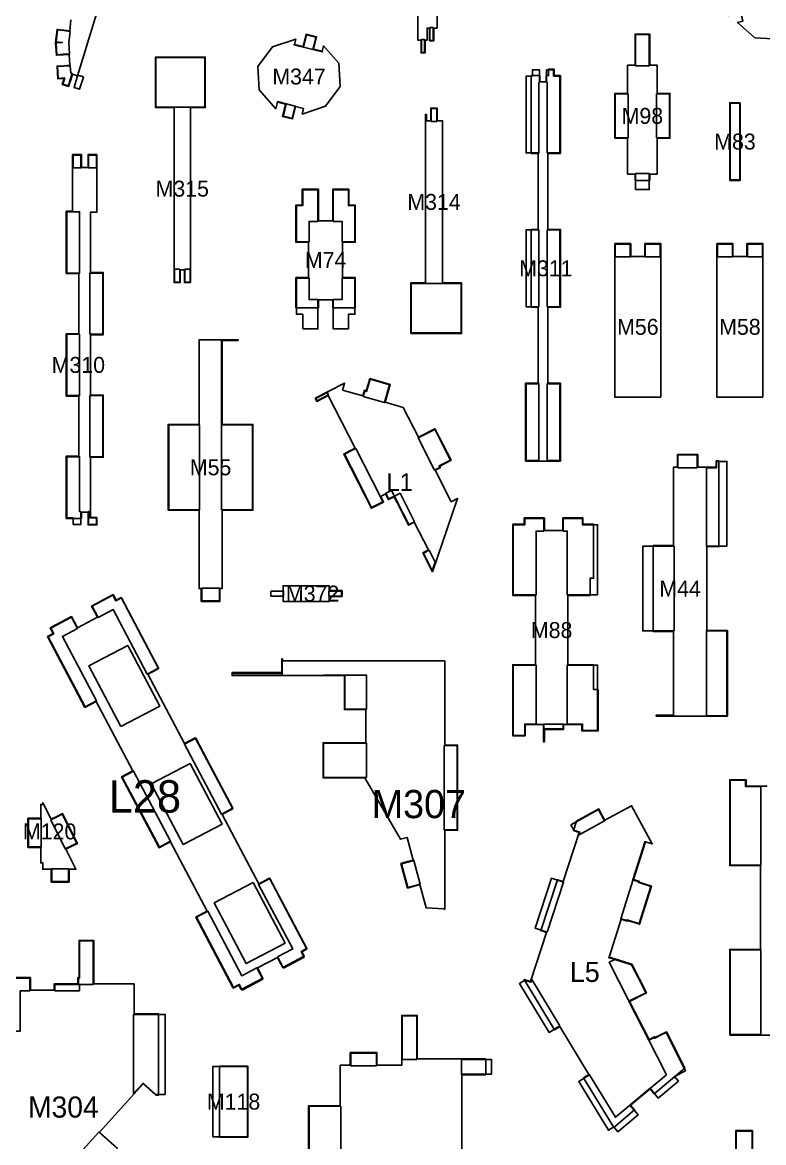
# Model space of a CAD drawing. Header units: millimetres. Extents: x 0 to 500, y 0 to 700.
# Drawn here: x 120.1 to 236.3, y 348.2 to 523.8 of the extents above; entities that cross this region are included whole.
import ezdxf
from ezdxf.enums import TextEntityAlignment as Align

# ---------------------------------------------------------------- set-up
doc = ezdxf.new("R2010")
doc.units = ezdxf.units.MM
doc.layers.add('CORTE', color=1, linetype='Continuous')
doc.layers.add('GRABADO', color=5, linetype='Continuous')

msp = doc.modelspace()

# ---------------------------------------------------------------- linework, layer by layer
at = {"layer": 'CORTE'}
for points in [[(183.93, 520.89), (183.93, 522.89), (183.55, 522.89), (183.55, 521), (183.25, 521), (183.25, 519), (182.61, 519), (182.61, 521), (182.11, 521), (182.11, 521.96), (182.11, 528.06), (181.44, 528.06), (181.44, 540.37), (179, 540.37), (179, 551.11), (184.27, 551.11), (184.27, 528.53), (185.13, 528.53), (185.13, 522.89), (184.6, 522.89), (184.6, 520.89), (183.93, 520.89)], [(161.17, 510.05), (161.17, 510.05), (161.39, 510.96), (160.13, 511.27), (159.88, 510.24), (157.23, 513.2), (157.05, 516.88), (159.33, 519.95), (162.98, 521.17), (162.77, 520.31), (164.12, 519.98), (164.6, 521.92), (166.24, 521.52), (165.99, 520.47), (165.77, 519.57), (167.12, 519.24), (167.33, 520.09), (169.75, 517.38), (169.93, 513.7), (167.65, 510.63), (164, 509.41), (164.21, 510.26), (162.95, 510.57), (162.47, 508.63), (160.92, 509.01), (161.17, 510.05)], [(216.16, 500), (215, 500), (215, 505.61), (213, 505.61), (213, 512.63), (215, 512.63), (215, 517.05), (216.16, 517.05), (216.16, 521.93), (218.47, 521.93), (218.47, 517.05), (219.63, 517.05), (219.63, 512.63), (221.63, 512.63), (221.63, 505.61), (219.63, 505.61), (219.63, 500), (218.47, 500), (218.47, 499), (216.16, 499), (216.16, 500)], [(146.49, 510.42), (146.49, 483), (145.53, 483), (145.53, 485), (144.86, 485), (144.86, 483), (143.9, 483), (143.9, 484.57), (143.9, 510.42), (141, 510.42), (141, 518.34), (148.8, 518.34), (148.8, 510.42), (146.49, 510.42)], [(200.65, 455), (199, 455), (199, 467.21), (200.01, 467.21), (200.08, 467.21), (201, 467.21), (201, 479.11), (199.89, 479.11), (199.89, 491.32), (201, 491.32), (201, 503.23), (200.08, 503.23), (199.89, 503.23), (199.89, 515.43), (201.26, 515.43), (201.26, 514.43), (202.21, 514.43), (202.21, 515.43), (202.61, 515.43), (202.61, 516.43), (203.47, 516.43), (203.47, 515.43), (204.47, 515.43), (204.47, 503.23), (202.47, 503.23), (202.47, 491.32), (204.47, 491.32), (204.47, 479.11), (202.47, 479.11), (202.47, 467.21), (204.47, 467.21), (204.47, 455), (200.65, 455), (200.65, 455)], [(232.65, 511.18), (232.65, 499), (231, 499), (231, 511.18), (232.65, 511.18)], [(181, 475), (181, 482.92), (183.31, 482.92), (183.31, 509.34), (183.46, 509.34), (183.46, 508.34), (184.15, 508.34), (184.15, 510.34), (185.14, 510.34), (185.14, 508.34), (185.99, 508.34), (185.99, 482.92), (188.96, 482.92), (188.96, 475), (181, 475)], [(130.8, 474.8), (130.8, 465.35), (131.72, 465.35), (132.8, 465.35), (132.8, 455.6), (131.72, 455.6), (130.8, 455.6), (130.8, 446.15), (131.8, 446.15), (131.8, 445), (130.43, 445), (130.43, 446.08), (130.43, 447), (129.37, 447), (129.37, 446), (127, 446), (127, 455.75), (128.08, 455.75), (129, 455.75), (129, 465.2), (128.08, 465.2), (127, 465.2), (127, 474.95), (128.01, 474.95), (128.08, 474.95), (129, 474.95), (129, 484.41), (128.08, 484.41), (127, 484.41), (127, 494.16), (128, 494.16), (128, 501.4), (128, 501.4), (128, 503.05), (129.37, 503.05), (129.37, 501.97), (129.37, 501.05), (130.43, 501.05), (130.43, 501.97), (130.43, 503.05), (131.8, 503.05), (131.8, 501.47), (131.8, 494.01), (130.8, 494.01), (130.8, 484.56), (131.72, 484.56), (132.8, 484.56), (132.8, 474.8), (131.72, 474.8), (130.8, 474.8)], [(163, 483.78), (165, 483.78), (165, 489.31), (163, 489.31), (163, 495.14), (164, 495.14), (164, 497.62), (166.54, 497.62), (166.54, 492.66), (168.77, 492.66), (168.77, 497.62), (171.31, 497.62), (171.31, 495.14), (172.31, 495.14), (172.31, 489.31), (170.31, 489.31), (170.31, 483.78), (172.31, 483.78), (172.31, 479), (168.77, 479), (168.77, 480.26), (166.54, 480.26), (166.54, 479), (163, 479), (163, 483.78)], [(220.2, 465), (213, 465), (213, 489.09), (215.5, 489.09), (215.5, 487.09), (217.7, 487.09), (217.7, 489.09), (220.2, 489.09), (220.2, 465)], [(236.2, 465), (229, 465), (229, 489.09), (231.5, 489.09), (231.5, 487.09), (233.7, 487.09), (233.7, 489.09), (236.2, 489.09), (236.2, 465)], [(153.85, 447.29), (153.85, 447.29), (151.43, 447.29), (151.43, 435), (151.09, 435), (151.09, 433), (148.17, 433), (148.17, 435), (147.83, 435), (147.83, 447.29), (143, 447.29), (143, 460.74), (147.83, 460.74), (147.83, 474.03), (153.93, 474.03), (153.93, 473.88), (151.43, 473.88), (151.43, 460.74), (156.26, 460.74), (156.26, 447.29), (153.85, 447.29)], [(174.59, 467.94), (177.78, 467.02), (176.97, 464.22), (179.83, 463.39), (182.2, 458.75), (184.8, 460.08), (187.32, 455.12), (186.44, 454.67), (185.54, 454.22), (185.66, 453.97), (184.85, 453.56), (187.36, 448.63), (188.35, 449.14), (184.39, 437.65), (182.88, 440.61), (183.77, 441.07), (181.56, 445.4), (180.67, 444.94), (178.85, 448.52), (178.85, 448.52), (178.39, 449.41), (177.51, 448.96), (177.05, 449.85), (176.3, 449.46), (176.75, 448.57), (174.84, 447.6), (170.5, 456.11), (170.88, 456.31), (171.45, 456.6), (172.28, 457.02), (168.07, 465.27), (167.25, 464.85), (166.29, 464.36), (166.04, 464.86), (170.63, 467.2), (170.32, 466.14), (173.5, 465.22), (173.76, 466.1), (174.04, 466.02), (174.32, 466.99), (174.59, 467.94)], [(219.45, 415), (219.45, 415.15), (222.21, 415.15), (222.21, 428.29), (219, 428.29), (219, 441.74), (222.21, 441.74), (222.21, 454.03), (222.79, 454.03), (222.79, 456.03), (225.98, 456.03), (225.98, 454.03), (228.88, 454.03), (228.88, 455.03), (229.3, 455.03), (229.3, 441.59), (227.43, 441.59), (227.43, 428.44), (229.23, 428.44), (230.63, 428.44), (230.63, 415), (228.15, 415), (219.45, 415)], [(201.81, 413.7), (198.94, 413.7), (198.94, 411.93), (197, 411.93), (197, 423.08), (200.58, 423.08), (200.58, 433.94), (197, 433.94), (197, 445.1), (198.79, 445.1), (198.79, 446.1), (201.96, 446.1), (201.96, 444.1), (204.82, 444.1), (204.82, 446.1), (207.99, 446.1), (207.99, 445.1), (209.66, 445.1), (209.66, 436.64), (209.11, 436.64), (209.11, 433.94), (205.61, 433.94), (205.61, 423.08), (209.66, 423.08), (209.66, 419.18), (210.37, 419.18), (210.37, 412.7), (207.84, 412.7), (207.84, 413.7), (204.97, 413.7), (204.97, 412.93), (201.96, 412.93), (201.96, 411), (201.81, 411), (201.81, 413.7)], [(124.94, 427.96), (124.47, 428.85), (127.85, 430.63), (128.79, 428.87), (131.9, 430.51), (131.47, 431.33), (130.97, 432.28), (134.35, 434.07), (134.81, 433.18), (135.6, 433.6), (141.48, 422.47), (140.63, 422.02), (139.81, 421.59), (145.56, 410.73), (147.22, 411.61), (153.11, 400.48), (152.3, 400.05), (152.3, 400.05), (151.44, 399.6), (157.18, 388.74), (158.85, 389.62), (164.73, 378.49), (163.95, 378.08), (164.32, 377.39), (160.94, 375.6), (160.68, 376.09), (160.68, 376.09), (160.1, 377.18), (156.99, 375.53), (157.82, 373.95), (154.44, 372.17), (154.07, 372.86), (153.19, 372.39), (147.31, 383.52), (148.26, 384.02), (149.08, 384.45), (143.33, 395.31), (142.51, 394.88), (142.12, 394.67), (141.56, 394.38), (135.68, 405.51), (137.45, 406.44), (131.71, 417.3), (130.89, 416.87), (129.94, 416.37), (124.05, 427.49), (124.94, 427.96)], [(170.24, 433.77), (168.24, 433.77), (168.24, 433), (161, 433), (161, 435.46), (168.24, 435.46), (168.24, 434.69), (170.24, 434.69), (170.24, 433.77)], [(135.57, 413.38), (141.65, 416.6), (136.63, 426.09), (130.55, 422.88), (135.57, 413.38)], [(172.44, 405.34), (172.44, 405.34), (170.43, 405.34), (169.69, 405.34), (167.25, 405.34), (167.25, 410.83), (170.51, 410.83), (173.98, 410.83), (173.98, 416.03), (171.69, 416.03), (170.61, 416.03), (170.61, 421.37), (169.69, 421.37), (167.32, 421.37), (153, 421.37), (153, 421.83), (160.77, 421.83), (160.77, 423.99), (160.92, 423.99), (160.92, 423.68), (186.34, 423.68), (186.34, 410.47), (187.26, 410.47), (188.34, 410.47), (188.34, 397.12), (187.26, 397.12), (186.34, 397.12), (186.34, 384.71), (186.2, 384.83), (183.42, 384.97), (182.44, 388.6), (181.55, 388.35), (180.51, 388.07), (179.47, 391.92), (180.51, 392.2), (181.4, 392.44), (180.44, 396), (179.42, 395.72), (173.82, 405.34), (172.44, 405.34)], [(146.42, 407.59), (140.33, 404.38), (145.35, 394.88), (151.44, 398.1), (146.42, 407.59)], [(123.33, 401.18), (123.33, 401.43), (124.62, 398.84), (125.44, 399.25), (126.41, 399.73), (128.74, 395.04), (127.78, 394.56), (126.95, 394.15), (128.52, 391), (127.44, 391), (127.44, 389), (124.64, 389), (124.64, 391), (123.33, 391), (123.33, 392.01), (123, 392.01), (123, 394.43), (121, 394.43), (121, 399), (123, 399), (123, 401.18), (123.33, 401.18)], [(215.46, 354.02), (216.09, 353.27), (212.82, 350.54), (208.1, 358.32), (208.94, 358.83), (204.37, 366.36), (203.53, 365.86), (198.76, 373.74), (199.79, 373.4), (202.3, 381.09), (201.38, 381.39), (203.98, 389.37), (204.91, 389.07), (207.42, 396.76), (206.49, 397.06), (206.98, 398.57), (210.47, 400.46), (210.98, 399.51), (211.42, 398.7), (215.61, 400.97), (218.86, 394.98), (217.8, 395.31), (215.94, 389.38), (216.87, 389.08), (216.83, 388.96), (217.73, 388.68), (217.75, 388.67), (218.74, 388.36), (216.86, 382.39), (215.85, 382.71), (214.95, 383), (214.91, 382.87), (213.98, 383.16), (212.11, 377.23), (212.99, 376.95), (215.67, 376.11), (217.95, 371.63), (215.3, 370.28), (218.35, 364.3), (219.22, 364.74), (219.28, 364.61), (220.13, 365.05), (221.07, 365.52), (223.97, 359.84), (219.14, 355.81), (218.51, 356.56), (215.46, 354.02)], [(156.28, 388.94), (150.19, 385.72), (155.21, 376.23), (161.3, 379.44), (156.28, 388.94)], [(153.44, 349), (153.44, 349), (152.81, 349), (152.81, 349), (152.69, 349), (151.41, 349), (151.41, 349), (151, 349), (151, 360.16), (152.81, 360.16), (152.81, 360.16), (155.46, 360.16), (155.46, 349), (153.44, 349)]]:
    msp.add_lwpolyline(points, close=True, dxfattribs=at)
for points in [[(136.11, 539.49), (128.77, 515.42), (127.98, 515.66), (127.71, 514.77), (127.48, 514.02), (127.39, 513.74), (126.37, 514.05), (126.66, 514.98), (125.69, 514.92), (125.56, 516.92), (126.64, 516.99), (127.56, 517.05), (127.45, 518.76), (126.53, 518.7), (125.45, 518.63), (125.33, 520.64), (125.57, 520.65), (125.33, 520.68), (125.56, 522.68), (126.61, 522.56), (126.63, 522.55), (127.55, 522.45), (127.74, 524.15)], [(237.83, 521.2), (234.95, 521.34), (232.24, 523.77), (233.08, 523.97), (232.75, 525.33), (231.85, 525.1), (231.1, 524.92), (230.81, 524.85), (230.4, 526.49), (230.7, 526.56), (230.7, 526.56), (232.35, 526.97), (232.01, 528.32), (231.16, 528.11), (232.37, 531.76), (235.44, 534.04), (239.13, 533.86)], [(243.4, 365), (233.57, 365), (231, 365), (231, 378.44), (231, 378.44), (235.83, 378.44), (235.83, 391.59), (231, 391.59), (231, 405.03), (233.56, 405.03), (233.56, 404.03), (236.88, 404.03)], [(117.35, 374.04), (121.39, 374.04), (121.39, 372.96), (121.39, 372.04), (125.13, 372.04), (125.13, 373.04), (128.82, 373.04), (128.82, 374.04), (129.02, 374.04), (129.02, 379.86), (131.32, 379.86), (131.32, 373.04), (137.64, 373.04), (137.64, 368.34), (140.05, 368.34), (141.48, 368.34), (141.48, 355.61), (141.02, 355.61), (139.06, 357.38), (132.22, 349.81), (133.6, 348.56), (135.01, 347.28)], [(165, 346.43), (165, 353.93), (167.55, 353.93), (169.95, 353.93), (169.95, 360.28), (171.51, 360.28), (171.51, 361.2), (171.51, 362.28), (175.7, 362.28), (175.7, 361.2), (175.7, 360.28), (179.58, 360.28), (179.58, 368.1), (182.01, 368.1), (182.01, 361.28), (192.75, 361.28), (192.75, 358.79), (191.3, 358.79), (191.3, 358.79), (189.01, 358.79), (189.01, 344)], [(231.95, 343.21), (231.95, 350.03), (234.57, 350.03), (234.57, 348.82), (234.57, 343.14)]]:
    msp.add_lwpolyline(points, dxfattribs=at)
at = {"layer": 'GRABADO'}
for points in [[(125.41, 520.57), (126.4, 520.63), (125.41, 520.75), (125.63, 522.6), (126.6, 522.48), (126.62, 522.48), (127.61, 522.36), (127.41, 520.61), (127.52, 518.84), (126.52, 518.78), (125.52, 518.71), (125.41, 520.57)], [(166.15, 521.46), (165.91, 520.49), (165.68, 519.52), (167.17, 519.15), (162.68, 520.26), (164.18, 519.89), (164.66, 521.83), (166.15, 521.46)], [(184.53, 522.96), (184.53, 521.96), (184.53, 520.96), (184, 520.96), (184, 521.96), (184, 522.96), (184.53, 522.96)], [(218.39, 521.86), (218.39, 519.41), (218.39, 516.97), (216.23, 516.97), (216.23, 519.41), (216.23, 521.86), (218.39, 521.86)], [(182.68, 519.07), (182.68, 520.07), (182.68, 521.07), (183.18, 521.07), (183.18, 520.07), (183.18, 519.07), (182.68, 519.07)], [(148.72, 510.49), (146.42, 510.49), (145.9, 510.49), (144.31, 510.49), (144.11, 510.49), (143.97, 510.49), (141.7, 510.49), (141.07, 510.49), (141.07, 518.26), (141.7, 518.26), (143.97, 518.26), (144.11, 518.26), (144.31, 518.26), (145.9, 518.26), (146.42, 518.26), (148.72, 518.26), (148.72, 510.49)], [(125.64, 516.85), (126.64, 516.92), (127.64, 516.98), (127.71, 515.82), (127.93, 515.75), (127.63, 514.79), (127.41, 514.05), (127.34, 513.84), (126.47, 514.1), (126.76, 515.06), (125.76, 515), (125.64, 516.85)], [(201.08, 514.36), (201.08, 503.3), (200.08, 503.3), (199.08, 503.3), (199.08, 515.36), (200.08, 515.36), (200.08, 516.36), (201.18, 516.36), (201.18, 515.36), (201.18, 514.36), (201.08, 514.36)], [(204.39, 503.3), (203.39, 503.3), (202.39, 503.3), (202.39, 514.36), (202.29, 514.36), (202.29, 515.36), (202.29, 516.36), (203.39, 516.36), (203.39, 515.36), (204.39, 515.36), (204.39, 503.3)], [(129.68, 515.22), (129.53, 514.74), (129.53, 514.74), (129.38, 514.26), (129.09, 513.3), (128.22, 513.57), (128.44, 514.29), (128.51, 514.53), (128.8, 515.48), (129.68, 515.22)], [(161.01, 509.07), (161.25, 510.04), (161.25, 510.04), (161.49, 511.01), (160.08, 511.36), (162.89, 510.66), (162.41, 508.72), (161.69, 508.9), (161.01, 509.07)], [(213.07, 512.55), (214.07, 512.55), (215.07, 512.55), (215.07, 505.69), (214.07, 505.69), (213.07, 505.69), (213.07, 512.55)], [(221.55, 505.69), (220.55, 505.69), (219.55, 505.69), (219.55, 512.55), (220.55, 512.55), (221.55, 512.55), (221.55, 505.69)], [(232.58, 499.08), (231.58, 499.08), (231.53, 499.08), (231.08, 499.08), (231.08, 511.11), (231.49, 511.11), (231.58, 511.11), (232.58, 511.11), (232.58, 499.08)], [(185.07, 510.26), (185.07, 509.26), (185.07, 508.26), (184.22, 508.26), (184.22, 509.26), (184.22, 510.26), (185.07, 510.26)], [(128.08, 500.97), (128.08, 501.47), (128.08, 501.47), (128.08, 502.97), (129.29, 502.97), (129.29, 501.97), (129.29, 500.97), (128.08, 500.97)], [(131.72, 501.47), (131.72, 501.47), (131.72, 500.97), (130.51, 500.97), (130.51, 501.97), (130.51, 502.97), (131.72, 502.97), (131.72, 501.47)], [(216.23, 497.57), (216.23, 498.82), (216.23, 500.08), (218.39, 500.08), (218.39, 498.82), (218.39, 497.57), (216.23, 497.57)], [(163.07, 495.06), (164.07, 495.06), (164.07, 497.54), (166.46, 497.54), (166.46, 495.06), (166.46, 492.58), (165.07, 492.58), (165.07, 489.38), (164.07, 489.38), (163.07, 489.38), (163.07, 495.06)], [(171.24, 497.54), (171.24, 495.06), (172.24, 495.06), (172.24, 489.38), (171.24, 489.38), (170.24, 489.38), (170.24, 492.58), (168.85, 492.58), (168.85, 495.06), (168.85, 497.54), (171.24, 497.54)], [(127.08, 494.08), (128.08, 494.08), (129.08, 494.08), (129.08, 484.48), (128.08, 484.48), (127.08, 484.48), (127.08, 494.08)], [(201.08, 479.19), (199.08, 479.19), (199.08, 485.22), (199.08, 491.24), (201.08, 491.24), (201.08, 479.19)], [(204.39, 479.19), (203.39, 479.19), (202.39, 479.19), (202.39, 491.24), (203.39, 491.24), (204.39, 491.24), (204.39, 479.19)], [(213.07, 487.02), (213.07, 487.52), (213.07, 488.02), (213.07, 489.02), (215.42, 489.02), (215.42, 488.02), (215.42, 487.02), (213.07, 487.02)], [(217.77, 487.02), (217.77, 488.02), (217.77, 489.02), (220.12, 489.02), (220.12, 488.02), (220.12, 487.52), (220.12, 487.02), (217.77, 487.02)], [(229.08, 487.02), (229.08, 487.52), (229.08, 488.02), (229.08, 489.02), (231.42, 489.02), (231.42, 488.02), (231.42, 487.02), (229.08, 487.02)], [(233.77, 487.02), (233.77, 488.02), (233.77, 489.02), (236.12, 489.02), (236.12, 488.02), (236.12, 487.52), (236.12, 487.02), (233.77, 487.02)], [(143.97, 484.57), (143.97, 484.57), (143.97, 485.07), (144.79, 485.07), (144.79, 484.07), (144.79, 483.07), (143.97, 483.07), (143.97, 484.57)], [(146.42, 485.07), (146.42, 484.57), (146.42, 484.07), (146.42, 483.07), (145.6, 483.07), (145.6, 484.07), (145.6, 485.07), (146.42, 485.07)], [(132.72, 474.88), (131.72, 474.88), (130.72, 474.88), (130.72, 484.48), (131.72, 484.48), (132.72, 484.48), (132.72, 474.88)], [(164.07, 475.71), (164.07, 478.02), (163.07, 478.02), (163.07, 483.7), (164.07, 483.7), (165.07, 483.7), (165.07, 480.33), (166.46, 480.33), (166.46, 478.02), (166.46, 475.71), (164.07, 475.71)], [(168.85, 475.71), (168.85, 478.02), (168.85, 480.33), (170.24, 480.33), (170.24, 483.7), (171.24, 483.7), (172.24, 483.7), (172.24, 478.02), (171.24, 478.02), (171.24, 475.71), (168.85, 475.71)], [(185.91, 482.84), (188.88, 482.84), (188.88, 475.08), (185.91, 475.08), (185.69, 475.08), (184.06, 475.08), (183.38, 475.08), (181.07, 475.08), (181.07, 482.84), (183.38, 482.84), (184.06, 482.84), (185.69, 482.84), (185.91, 482.84)], [(127.08, 474.88), (128.01, 474.88), (128.08, 474.88), (129.08, 474.88), (129.08, 465.28), (128.08, 465.28), (127.08, 465.28), (127.08, 474.88)], [(156.19, 454.02), (156.19, 447.37), (153.77, 447.37), (153.77, 447.37), (151.36, 447.37), (151.36, 473.96), (151.36, 460.66), (156.19, 460.66), (156.19, 454.02)], [(176.09, 467.43), (177.69, 466.97), (176.88, 464.17), (173.55, 465.13), (173.81, 466.01), (174.09, 465.93), (174.39, 466.97), (174.64, 467.85), (176.09, 467.43)], [(168.1, 465.37), (167.21, 464.92), (166.32, 464.46), (166.14, 464.82), (167.92, 465.73), (168.1, 465.37)], [(201.08, 455.08), (200.58, 455.08), (200.58, 455.08), (199.08, 455.08), (199.08, 467.13), (200.01, 467.13), (200.08, 467.13), (201.08, 467.13), (201.08, 455.08)], [(204.39, 455.08), (203.39, 455.08), (202.89, 455.08), (202.39, 455.08), (202.39, 467.13), (203.39, 467.13), (204.39, 467.13), (204.39, 455.08)], [(132.72, 461.25), (132.72, 455.68), (131.72, 455.68), (130.72, 455.68), (130.72, 465.28), (131.72, 465.28), (132.72, 465.28), (132.72, 461.25)], [(143.07, 460.66), (145.49, 460.66), (147.9, 460.66), (147.9, 447.37), (145.49, 447.37), (143.07, 447.37), (143.07, 460.66)], [(184.87, 459.77), (187.22, 455.16), (186.41, 454.74), (185.44, 454.25), (185.56, 454.01), (184.75, 453.59), (182.17, 458.65), (184.76, 459.97), (184.87, 459.77)], [(176.2, 449.5), (176.2, 449.5), (176.65, 448.61), (174.87, 447.7), (171.64, 454.04), (170.6, 456.08), (170.91, 456.24), (171.49, 456.53), (172.38, 456.99), (176.2, 449.5)], [(128.08, 445.08), (128.08, 446.08), (127.08, 446.08), (127.08, 455.68), (128.08, 455.68), (129.08, 455.68), (129.08, 447.08), (129.29, 447.08), (129.29, 446.08), (129.29, 445.08), (128.08, 445.08)], [(222.87, 453.96), (222.87, 454.96), (222.87, 455.96), (225.91, 455.96), (225.91, 454.96), (225.91, 453.96), (222.87, 453.96)], [(230.55, 441.66), (228.95, 441.66), (227.36, 441.66), (227.36, 453.96), (228.95, 453.96), (228.95, 454.96), (230.55, 454.96), (230.55, 441.66)], [(177.97, 450.4), (178.43, 449.51), (177.54, 449.06), (177.08, 449.95), (177.97, 450.4)], [(179.32, 449.96), (181.59, 445.5), (180.7, 445.05), (178.88, 448.62), (178.88, 448.62), (178.43, 449.51), (179.32, 449.96)], [(131.72, 445.08), (130.51, 445.08), (130.51, 446.08), (130.51, 447.08), (130.72, 447.08), (130.72, 446.08), (131.72, 446.08), (131.72, 445.08)], [(197.07, 445.02), (198.87, 445.02), (198.87, 446.02), (201.88, 446.02), (201.88, 445.02), (201.88, 444.02), (200.66, 444.02), (200.66, 434.01), (198.87, 434.01), (197.07, 434.01), (197.07, 445.02)], [(210.3, 434.01), (207.91, 434.01), (205.53, 434.01), (205.53, 444.02), (204.9, 444.02), (204.9, 445.02), (204.9, 446.02), (207.91, 446.02), (207.91, 445.02), (210.3, 445.02), (210.3, 434.01)], [(184.83, 439.16), (184.38, 437.84), (182.98, 440.58), (183.87, 441.03), (184.83, 439.16)], [(222.28, 428.37), (219.82, 428.37), (217.36, 428.37), (217.36, 441.66), (219.82, 441.66), (222.28, 441.66), (222.28, 428.37)], [(134.32, 433.97), (134.78, 433.08), (135.67, 433.55), (141.48, 422.56), (140.6, 422.09), (139.71, 421.62), (134.37, 431.73), (132, 430.48), (131.54, 431.36), (131.07, 432.25), (134.32, 433.97)], [(148.25, 433.07), (148.25, 434.07), (148.25, 435.07), (151.01, 435.07), (151.01, 434.07), (151.01, 433.07), (148.25, 433.07)], [(159.07, 434.61), (160.07, 434.61), (161.07, 434.61), (161.07, 433.84), (160.07, 433.84), (159.07, 433.84), (159.07, 434.61)], [(170.17, 433.84), (169.17, 433.84), (168.17, 433.84), (168.17, 434.61), (169.17, 434.61), (170.17, 434.61), (170.17, 433.84)], [(124.16, 427.46), (125.04, 427.93), (124.57, 428.81), (127.82, 430.53), (128.75, 428.76), (126.39, 427.51), (131.74, 417.4), (130.85, 416.94), (129.97, 416.47), (124.16, 427.46)], [(230.55, 415.07), (228.15, 415.07), (228.15, 415.07), (227.36, 415.07), (227.36, 428.37), (228.95, 428.37), (230.55, 428.37), (230.55, 415.07)], [(160.84, 423.92), (160.84, 423.61), (160.84, 421.44), (153.08, 421.44), (153.08, 421.75), (160.84, 421.75), (160.84, 423.92), (160.84, 423.92)], [(197.07, 412), (197.07, 423.01), (198.87, 423.01), (200.66, 423.01), (200.66, 413.77), (198.87, 413.77), (198.87, 412), (197.07, 412)], [(210.3, 412.77), (207.91, 412.77), (207.91, 413.77), (205.53, 413.77), (205.53, 423.01), (207.91, 423.01), (210.3, 423.01), (210.3, 412.77)], [(167.32, 421.44), (170.69, 421.44), (169.69, 421.44), (167.32, 421.44), (167.32, 421.44)], [(170.69, 421.44), (171.69, 421.44), (171.69, 421.44), (174.05, 421.44), (174.05, 416.1), (171.69, 416.1), (171.69, 416.1), (170.69, 416.1), (170.69, 421.44), (170.69, 421.44)], [(201.88, 411), (201.88, 413.77), (204.9, 413.77), (204.9, 413), (201.88, 413), (201.88, 411.77), (201.88, 411), (201.88, 411)], [(149.62, 407.16), (153.11, 400.57), (152.22, 400.1), (151.34, 399.63), (145.53, 410.63), (147.29, 411.56), (149.62, 407.16)], [(173.86, 405.42), (173.86, 405.42), (172.37, 405.42), (172.37, 405.42), (170.43, 405.42), (170.43, 405.42), (170.43, 405.42), (169.69, 405.42), (169.69, 405.42), (167.32, 405.42), (167.32, 410.76), (170.51, 410.76), (170.51, 410.76), (174.05, 410.76), (174.05, 405.42), (173.86, 405.42)], [(186.26, 410.4), (187.26, 410.4), (188.26, 410.4), (188.26, 403.64), (188.26, 397.19), (187.26, 397.19), (186.26, 397.19), (186.26, 410.4)], [(135.78, 405.47), (137.55, 406.41), (143.36, 395.42), (142.48, 394.95), (142.09, 394.74), (141.6, 394.48), (135.78, 405.47)], [(235.9, 391.66), (233.49, 391.66), (231.08, 391.66), (231.08, 404.96), (233.49, 404.96), (233.49, 403.96), (235.9, 403.96), (235.9, 391.66)], [(121.08, 398.93), (122.08, 398.93), (123.08, 398.93), (123.08, 394.5), (122.08, 394.5), (121.08, 394.5), (121.08, 398.93)], [(124.58, 398.74), (125.48, 399.19), (126.37, 399.63), (128.64, 395.08), (127.74, 394.63), (126.85, 394.19), (124.58, 398.74)], [(206.08, 397.99), (210.44, 400.36), (210.91, 399.48), (211.39, 398.6), (207.39, 396.43), (207.51, 396.81), (206.56, 397.12), (206.08, 397.99)], [(217.75, 395.4), (215.84, 389.33), (216.77, 389.04), (216.73, 388.91), (217.71, 388.6), (217.73, 388.6), (218.64, 388.31), (216.81, 382.49), (215.88, 382.78), (214.9, 383.09), (214.86, 382.96), (213.93, 383.25), (217.75, 395.4)], [(182.49, 388.69), (181.53, 388.43), (180.56, 388.17), (179.56, 391.87), (180.53, 392.13), (180.53, 392.13), (181.49, 392.39), (182.49, 388.69)], [(124.72, 389.07), (124.72, 390.08), (124.72, 391.08), (127.36, 391.08), (127.36, 390.08), (127.36, 389.07), (124.72, 389.07)], [(161.07, 375.51), (160.6, 376.39), (160.13, 377.28), (162.5, 378.53), (157.15, 388.64), (158.92, 389.57), (164.73, 378.58), (163.85, 378.11), (164.32, 377.23), (161.07, 375.51)], [(202.4, 381.14), (201.45, 381.45), (200.5, 381.76), (203.05, 389.59), (204, 389.28), (204.95, 388.97), (202.4, 381.14)], [(154.57, 372.08), (154.11, 372.96), (153.22, 372.49), (147.41, 383.49), (148.29, 383.95), (149.18, 384.42), (154.52, 374.31), (156.89, 375.56), (157.82, 373.79), (154.57, 372.08)], [(129.09, 372.96), (129.09, 371.96), (125.2, 371.96), (125.2, 372.96), (128.9, 372.96), (128.9, 373.96), (129.09, 373.96), (129.09, 379.78), (131.24, 379.78), (131.24, 372.96), (129.09, 372.96)], [(235.9, 365.08), (233.57, 365.08), (231.08, 365.08), (231.08, 378.37), (233.49, 378.37), (235.9, 378.37), (235.9, 365.08)], [(222.97, 357.77), (219.8, 355.13), (219.16, 355.9), (218.52, 356.67), (215.36, 354.02), (216, 353.26), (216.07, 353.17), (216.64, 352.49), (213.47, 349.85), (212.83, 350.62), (212.83, 350.62), (212.83, 350.62), (211.98, 350.1), (207.33, 357.76), (208.18, 358.28), (209.04, 358.8), (213.08, 352.13), (221.07, 358.79), (212.08, 376.42), (212.97, 376.88), (212.02, 377.18), (212.97, 376.88), (215.61, 376.05), (216.64, 374.03), (217.85, 371.66), (215.2, 370.31), (218.32, 364.2), (219.19, 364.64), (219.25, 364.51), (220.16, 364.98), (221.03, 365.42), (224.09, 359.42), (222.34, 358.53), (222.97, 357.77)], [(119.77, 371.96), (119.77, 365.62), (117.42, 365.62), (115.08, 365.62), (115.08, 372.96), (117.42, 372.96), (117.42, 373.96), (121.31, 373.96), (121.31, 372.96), (121.31, 371.96), (119.77, 371.96)], [(204.39, 366.47), (203.54, 365.95), (202.68, 365.43), (198.04, 373.09), (198.89, 373.61), (199.84, 373.3), (199.98, 373.74), (204.39, 366.47)], [(142.53, 355.69), (141.05, 355.69), (139.06, 357.49), (137.56, 355.83), (137.56, 368.26), (140.05, 368.26), (142.53, 368.26), (142.53, 355.69)], [(181.94, 361.2), (179.66, 361.2), (179.66, 368.02), (181.94, 368.02), (181.94, 361.2)], [(175.62, 362.2), (175.62, 361.2), (175.62, 360.2), (171.59, 360.2), (171.59, 361.2), (171.59, 362.2), (175.62, 362.2)], [(149.99, 360.08), (151.44, 360.08), (152.89, 360.08), (152.89, 360.08), (155.39, 360.08), (155.39, 349.08), (153.36, 349.08), (153.36, 349.08), (152.89, 349.08), (152.89, 349.08), (152.69, 349.08), (151.33, 349.08), (151.33, 349.08), (149.99, 349.08), (149.99, 360.08)], [(193.65, 360.66), (193.65, 358.86), (191.3, 358.86), (188.94, 358.86), (188.94, 361.2), (193.65, 361.2), (193.65, 360.66)], [(165.07, 353.86), (167.55, 353.86), (170.03, 353.86), (170.03, 346.51), (167.55, 346.51), (166.15, 346.51), (165.07, 346.51), (165.07, 353.86)], [(128.05, 339.52), (126.61, 340.82), (125.17, 342.12), (132.11, 349.8), (133.55, 348.5), (134.96, 347.23), (134.99, 347.2), (128.05, 339.52)], [(232.02, 343.14), (232.02, 349.96), (234.5, 349.96), (234.5, 348.82), (234.5, 343.14), (232.02, 343.14)]]:
    msp.add_lwpolyline(points, close=True, dxfattribs=at)

# ---------------------------------------------------------------- texts
for s, height, p in [('M347', 2.5, (163.49, 515.29)), ('M98', 2.5, (217.31, 509.12)), ('M83', 2.5, (231.83, 505.09)), ('M315', 2.5, (145.19, 497.71)), ('M314', 2.5, (184.65, 495.63)), ('M74', 2.5, (167.66, 486.54)), ('M311', 2.5, (202.18, 485.22)), ('M56', 2.5, (216.6, 476.05)), ('M58', 2.5, (232.6, 476.05)), ('M310', 2.5, (128.9, 470.08)), ('M55', 2.5, (149.63, 454.02)), ('L1', 2.79, (179.27, 451.7)), ('M44', 2.5, (223.22, 435.02)), ('M372', 2.5, (165.62, 434.23)), ('M88', 2.5, (203.09, 428.51)), ('L28', 5.085, (139.33, 402.43)), ('M307', 4.417, (182.27, 401.23)), ('M120', 2.5, (124.4, 396.94)), ('L5', 3.151, (208.28, 374.92)), ('M304', 3.311, (126.55, 353.73)), ('M118', 2.5, (153.23, 354.58))]:
    msp.add_text(s, height=height, dxfattribs=at).set_placement(p, align=Align.MIDDLE_CENTER)

doc.saveas('drawing.dxf')
